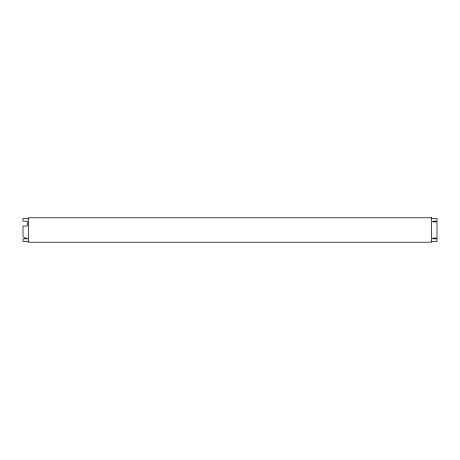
<?xml version="1.0" encoding="UTF-8"?>
<svg xmlns="http://www.w3.org/2000/svg" width="460" height="460" viewBox="0 0 460 460"><rect width="100%" height="100%" fill="white"/><g stroke="black" fill="none" stroke-linecap="round" stroke-linejoin="round"><path stroke-width="0.69" d="M28.428 218.46L23 218.46L23 221.179L27.341 221.179L27.341 226.038L23 226.038L23 236.21L24.955 238.171L27.341 238.171L27.341 238.82L23 238.82L23 241.54L28.428 241.54M431.572 218.46L437 218.46L437 221.179L432.659 221.179L432.659 221.858L437 221.858L437 238.142L432.659 238.142L432.659 238.82L437 238.82L437 241.54L431.572 241.54M431.572 217.781L28.428 217.781L28.428 242.219L431.572 242.219L431.572 217.781"/></g></svg>
